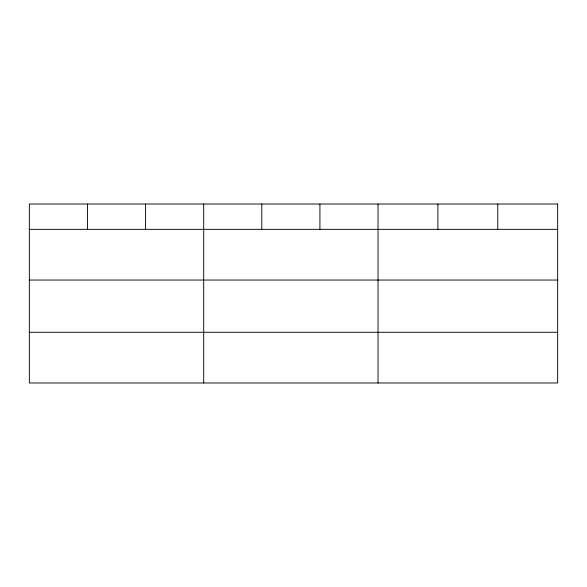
<?xml version="1.0" encoding="UTF-8"?>
<svg xmlns="http://www.w3.org/2000/svg" width="587" height="587" viewBox="0 0 587 587"><rect width="100%" height="100%" fill="white"/><g stroke="black" fill="none" stroke-linecap="round" stroke-linejoin="round"><path stroke-width="0.88" d="M29.35 229.348L557.65 229.348M29.35 280.05L557.65 280.05M29.35 332.286L557.65 332.286M497.776 204.019L497.776 229.348M437.902 204.019L437.902 229.348M378.028 204.019L378.028 382.981M319.915 204.019L319.915 229.348M261.802 204.019L261.802 229.348M203.689 204.019L203.689 382.981M145.576 204.019L145.576 229.348M87.463 204.019L87.463 229.348M557.65 204.019L29.35 204.019L29.35 382.981L557.65 382.981L557.65 204.019"/></g></svg>
